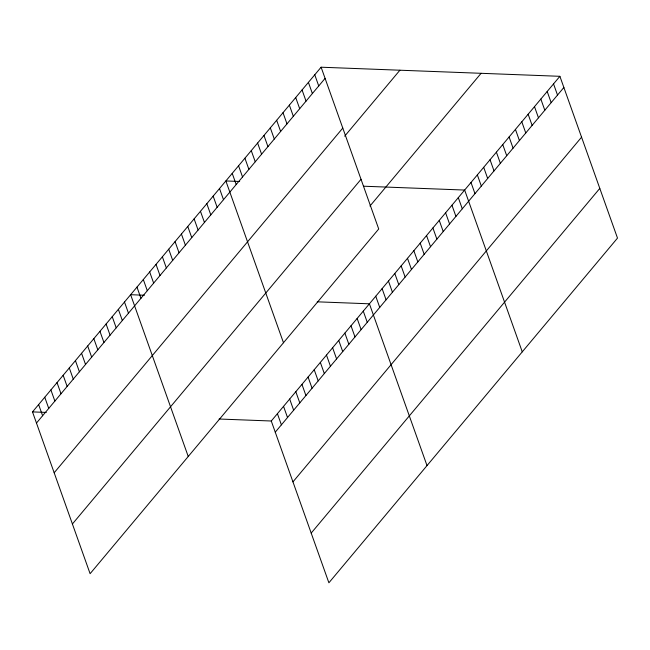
<?xml version="1.0" encoding="UTF-8"?>
<svg xmlns="http://www.w3.org/2000/svg" width="650" height="650" viewBox="0 0 650 650"><rect width="100%" height="100%" fill="white"/><g stroke="black" fill="none" stroke-linecap="round" stroke-linejoin="round"><path stroke-width="0.97" d="M321.108 67.21L378.723 228.995L90.106 573.69L32.5 411.897L321.108 67.21L559.894 76.31L617.5 238.103L328.892 582.79L271.277 421.005L559.894 76.31M36.473 423.061L325.081 78.374M54.178 472.769L342.786 128.074M344.671 136.183L399.904 70.216M72.41 523.981L361.018 179.286M369.98 206.018L481.089 73.312M275.259 432.169L563.867 87.482M292.955 481.878L581.563 137.183M311.196 533.089L599.804 188.394M239.655 181.48L225.867 180.952L283.481 342.745M363.529 186.209L464.652 190.06L522.259 351.853M144.414 295.23L130.626 294.702L188.24 456.495M317.208 301.819L369.411 303.81L427.017 465.595M32.5 411.897L46.288 412.425M219.074 419.014L271.277 421.005M553.54 83.899L557.513 95.062M547.194 91.479L551.168 102.643M540.841 99.06L544.814 110.232M534.495 106.649L538.468 117.812M528.141 114.229L532.122 125.393M521.796 121.81L525.769 132.982M515.442 129.399L519.423 140.562M509.096 136.979L513.069 148.143M502.743 144.56L506.724 155.724M496.397 152.149L500.37 163.312M490.043 159.729L494.024 170.893M483.698 167.31L487.671 178.474M477.352 174.899L481.325 186.062M470.998 182.479L474.971 193.643M458.299 197.649L462.272 208.812M451.953 205.229L455.926 216.393M445.599 212.81L449.581 223.974M439.254 220.391L443.227 231.562M432.9 227.979L436.881 239.143M426.554 235.56L430.527 246.724M420.201 243.141L424.182 254.312M413.855 250.729L417.828 261.893M407.501 258.31L411.483 269.474M401.156 265.891L405.129 277.062M394.81 273.479L398.783 284.643M388.456 281.06L392.429 292.224M314.762 74.791L318.736 85.954M382.111 288.641L386.084 299.804M308.409 82.371L312.382 93.543M375.757 296.229L379.73 307.393M302.063 89.96L306.036 101.124M295.709 97.541L299.691 108.704M363.277 311.131L367.25 322.303M289.364 105.121L293.337 116.285M357.142 318.459L361.116 329.623M283.01 112.71L286.991 123.874M351.008 325.78L354.989 336.952M276.664 120.291L280.637 131.454M344.874 333.109L348.855 344.273M270.311 127.871L274.292 139.035M338.748 340.429L342.721 351.601M263.965 135.46L267.938 146.624M332.613 347.758L336.586 358.922M257.611 143.041L261.592 154.204M326.479 355.079L330.452 366.251M251.266 150.621L255.239 161.785M320.344 362.408L324.317 373.571M244.912 158.21L248.893 169.374M314.21 369.728L318.191 380.9M238.566 165.791L242.539 176.954M308.076 377.057L312.057 388.221M232.221 173.371L236.194 184.535M301.949 384.377L305.923 395.549M295.815 391.706L299.788 402.87M219.521 188.541L223.494 199.704M289.681 399.027L293.654 410.199M213.168 196.121L217.141 207.285M283.546 406.356L287.519 417.519M206.822 203.702L210.795 214.874M277.412 413.676L281.393 424.848M200.468 211.291L204.449 222.454M194.123 218.871L198.096 230.035M187.769 226.452L191.75 237.624M181.423 234.041L185.396 245.204M175.069 241.621L179.051 252.785M168.724 249.202L172.697 260.366M162.37 256.791L166.351 267.954M156.024 264.371L159.998 275.535M149.679 271.952L153.652 283.116M143.325 279.541L147.298 290.704M136.979 287.121L140.952 298.285M124.491 302.031L128.472 313.194M118.365 309.351L122.338 320.515M112.231 316.68L116.204 327.844M106.096 324.001L110.069 335.164M99.962 331.329L103.935 342.493M93.828 338.65L97.809 349.814M87.693 345.979L91.674 357.142M81.567 353.299L85.54 364.463M75.433 360.628L79.406 371.792M69.298 367.949L73.271 379.113M63.164 375.277L67.137 386.441M57.029 382.598L61.011 393.762M50.895 389.927L54.876 401.091M44.769 397.248L48.742 408.411M38.634 404.576L42.608 415.74"/></g></svg>
